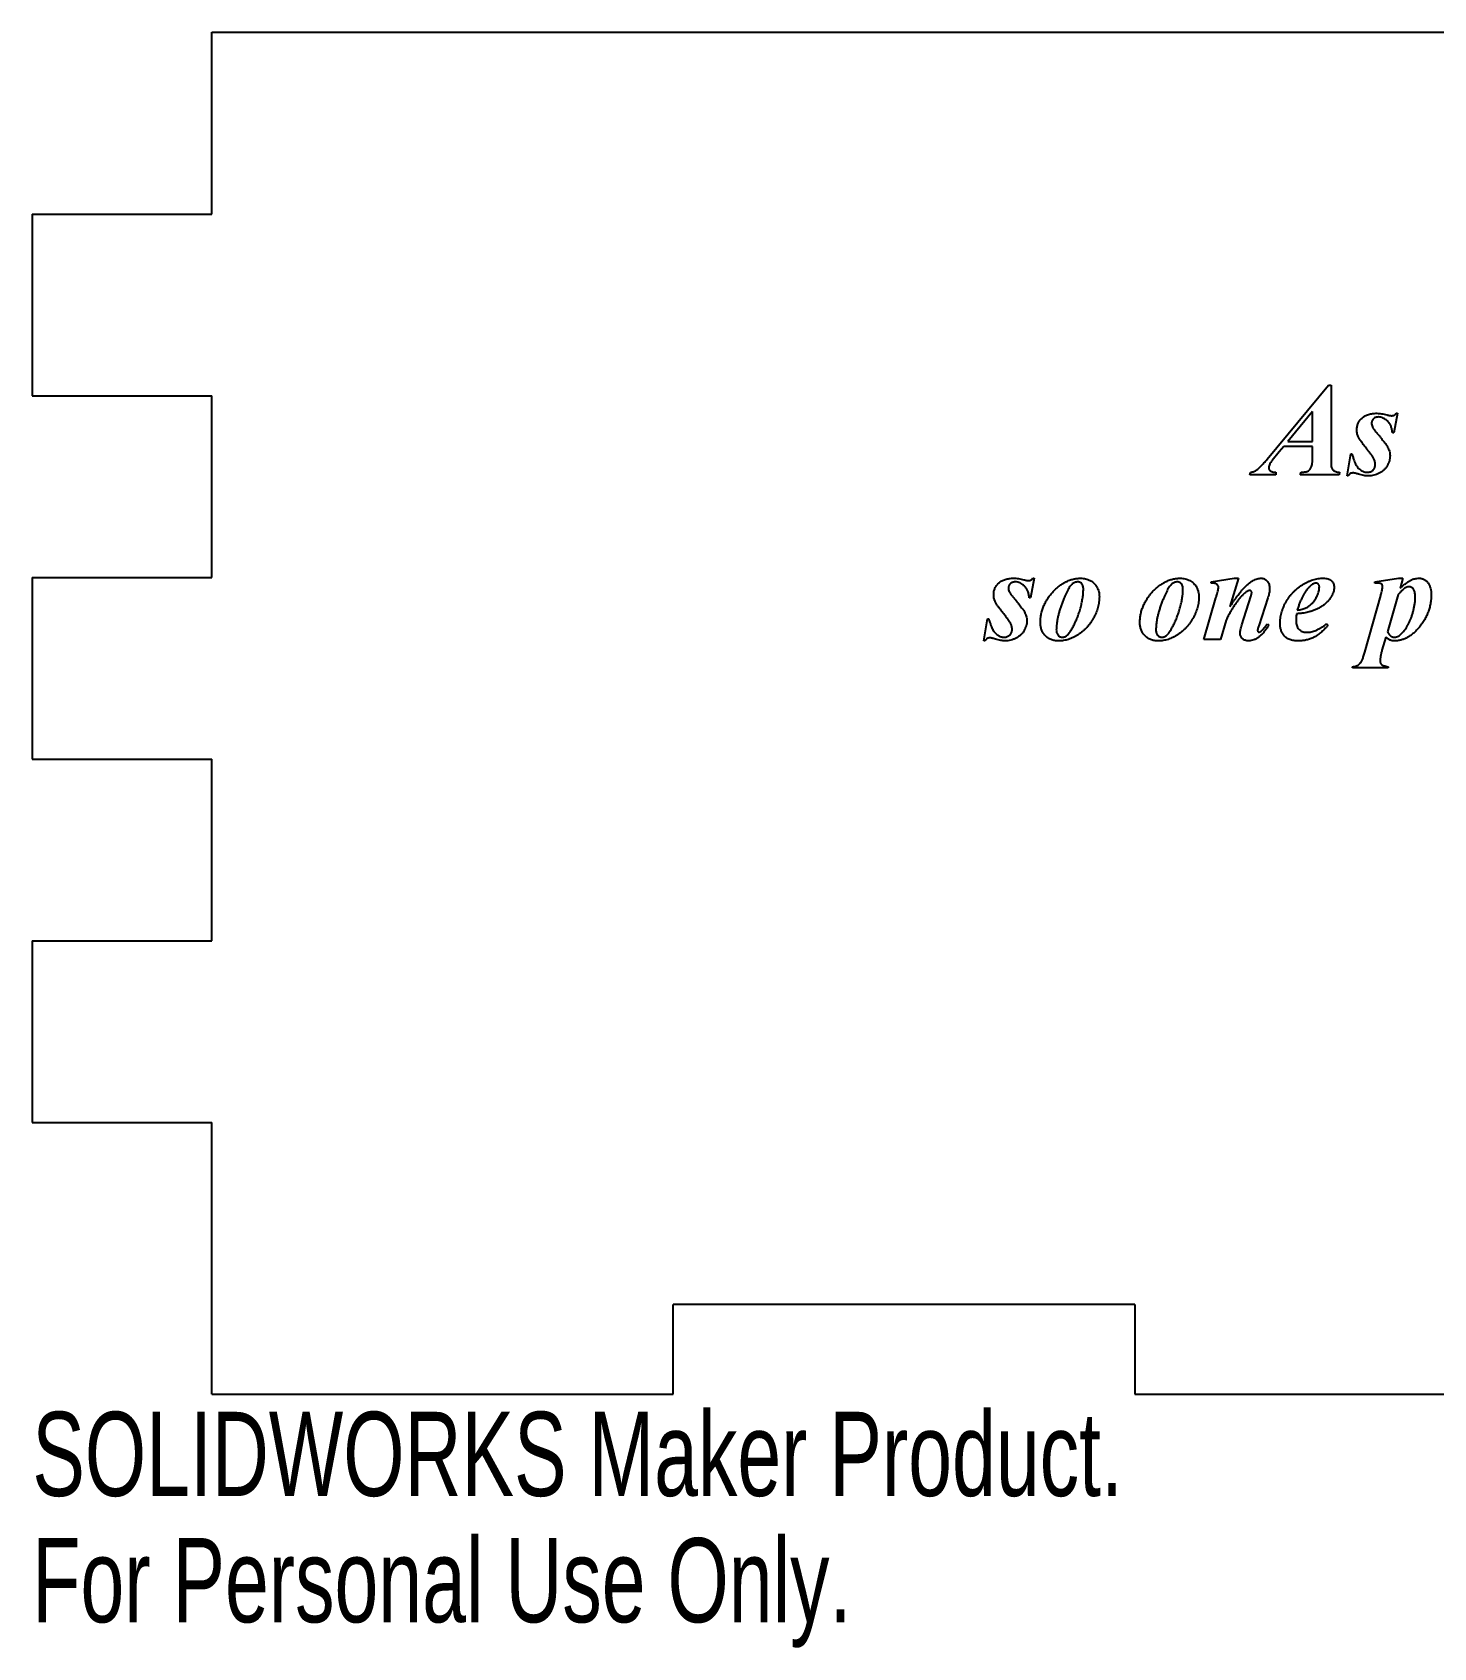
# Model space of a CAD drawing. Header units: inches. Extents: x -17.5 to -8.75, y -0.78 to 2.88.
# Drawn here: x -17.5 to -14.333, y -0.776 to 2.875 of the extents above; entities that cross this region are included whole.
import ezdxf

# ---------------------------------------------------------------- set-up
doc = ezdxf.new("R2010")
doc.units = ezdxf.units.IN
doc.header["$MEASUREMENT"] = 0
doc.styles.add('SLDTEXTSTYLE0', font='TXT', dxfattribs={"width": 0.7})

msp = doc.modelspace()

# ---------------------------------------------------------------- linework, layer by layer
at = {"color": 7, "linetype": 'Continuous', "lineweight": 25}
for p, q in [((-17.0945, 2.875), (-8.75, 2.875)), ((-17.0945, 2.4643), (-17.0945, 2.875)), ((-17.5, 2.4643), (-17.5, 2.0536)), ((-17.5, 2.4643), (-17.0945, 2.4643)), ((-17.5, 2.0536), (-17.0945, 2.0536)), ((-17.0945, 1.6429), (-17.0945, 2.0536)), ((-14.7091, 1.9101), (-14.5703, 2.0778)), ((-14.5703, 2.0778), (-14.5647, 2.0778)), ((-14.5647, 2.0778), (-14.5647, 1.9002)), ((-14.6064, 2.0177), (-14.6624, 1.95)), ((-14.6064, 1.95), (-14.6064, 2.0177)), ((-14.4147, 2.0139), (-14.4231, 1.9694)), ((-14.4175, 2.0139), (-14.4147, 2.0139)), ((-14.6716, 1.9389), (-14.6817, 1.9267)), ((-14.6064, 1.9389), (-14.6716, 1.9389)), ((-14.6624, 1.95), (-14.6064, 1.95)), ((-14.6064, 1.9111), (-14.6064, 1.9389)), ((-14.4231, 1.9694), (-14.4259, 1.9694)), ((-14.6817, 1.9267), (-14.6981, 1.9069)), ((-14.5286, 1.8722), (-14.5203, 1.9222)), ((-14.5203, 1.9222), (-14.5175, 1.9222)), ((-14.7482, 1.875), (-14.7467, 1.8806)), ((-14.6894, 1.875), (-14.7482, 1.875)), ((-14.6894, 1.8806), (-14.6894, 1.875)), ((-14.6342, 1.875), (-14.6326, 1.8806)), ((-14.5467, 1.875), (-14.6342, 1.875)), ((-14.5453, 1.8806), (-14.5467, 1.875)), ((-14.5259, 1.8722), (-14.5286, 1.8722)), ((-17.5, 1.6429), (-17.5, 1.2321)), ((-17.5, 1.6429), (-17.0945, 1.6429)), ((-15.2356, 1.6412), (-15.2439, 1.5967)), ((-15.2384, 1.6412), (-15.2356, 1.6412)), ((-14.8356, 1.6329), (-14.7837, 1.6412)), ((-14.8356, 1.6301), (-14.8356, 1.6329)), ((-14.7742, 1.6412), (-14.7931, 1.5769)), ((-14.7837, 1.6412), (-14.7742, 1.6412)), ((-14.4661, 1.6329), (-14.4119, 1.6412)), ((-14.4661, 1.6301), (-14.4661, 1.6329)), ((-14.4119, 1.6412), (-14.4021, 1.6412)), ((-14.4021, 1.6412), (-14.4085, 1.619)), ((-15.2439, 1.5967), (-15.2467, 1.5967)), ((-14.8522, 1.5023), (-14.8248, 1.5966)), ((-14.7663, 1.5358), (-14.746, 1.5999)), ((-14.7074, 1.5969), (-14.7282, 1.5339)), ((-14.4882, 1.4742), (-14.4523, 1.6022)), ((-14.4128, 1.6043), (-14.4374, 1.5201)), ((-15.3495, 1.4995), (-15.3411, 1.5495)), ((-15.3411, 1.5495), (-15.3384, 1.5495)), ((-14.8018, 1.5467), (-14.8147, 1.5023)), ((-14.7082, 1.5384), (-14.7055, 1.5351)), ((-14.5745, 1.5384), (-14.5717, 1.5347)), ((-15.3467, 1.4995), (-15.3495, 1.4995)), ((-14.8147, 1.5023), (-14.8522, 1.5023)), ((-14.441, 1.5076), (-14.4498, 1.4785)), ((-14.5161, 1.4384), (-14.5161, 1.4412)), ((-14.4356, 1.4384), (-14.5161, 1.4384)), ((-14.4356, 1.4412), (-14.4356, 1.4384)), ((-17.5, 1.2321), (-17.0945, 1.2321)), ((-17.0945, 0.8214), (-17.0945, 1.2321)), ((-17.5, 0.8214), (-17.5, 0.4107)), ((-17.5, 0.8214), (-17.0945, 0.8214)), ((-17.5, 0.4107), (-17.0945, 0.4107)), ((-17.0945, -0.2028), (-17.0945, 0.4107)), ((-15.0084, 0), (-16.0514, 0)), ((-16.0514, -0.2028), (-16.0514, 0)), ((-15.0084, 0), (-15.0084, -0.2028)), ((-17.0945, -0.2028), (-16.0514, -0.2028)), ((-15.0084, -0.2028), (-13.9653, -0.2028))]:
    msp.add_line(p, q, dxfattribs=at)
for points, knots in [([(-14.5064, 1.9766), (-14.5064, 1.9779), (-14.5063, 1.9804), (-14.5058, 1.9842), (-14.5048, 1.9878), (-14.5035, 1.9913), (-14.5018, 1.9945), (-14.4998, 1.9976), (-14.4973, 2.0005), (-14.4945, 2.0033), (-14.4914, 2.0058), (-14.488, 2.008), (-14.4842, 2.0098), (-14.4802, 2.0113), (-14.4758, 2.0124), (-14.4712, 2.0133), (-14.4662, 2.0138), (-14.4628, 2.0139), (-14.4611, 2.0139)], [0, 0, 0, 0, 0.059206, 0.117017, 0.172813, 0.228349, 0.283605, 0.339563, 0.39695, 0.45597, 0.516732, 0.578175, 0.641074, 0.706379, 0.774283, 0.845821, 0.920436, 1, 1, 1, 1]), ([(-14.4611, 2.0139), (-14.4594, 2.0138), (-14.4559, 2.0138), (-14.4504, 2.013), (-14.4444, 2.0119), (-14.4402, 2.0108), (-14.438, 2.0103)], [0, 0, 0, 0, 0.213653, 0.4494, 0.711873, 1, 1, 1, 1]), ([(-14.438, 2.0103), (-14.4369, 2.01), (-14.4349, 2.0095), (-14.432, 2.0089), (-14.4294, 2.0086), (-14.4278, 2.0085), (-14.4271, 2.0085)], [0, 0, 0, 0, 0.301428, 0.568151, 0.800344, 1, 1, 1, 1]), ([(-14.4271, 2.0085), (-14.4261, 2.0086), (-14.4243, 2.0087), (-14.4216, 2.0098), (-14.4193, 2.0115), (-14.4181, 2.0131), (-14.4175, 2.0139)], [0, 0, 0, 0, 0.248846, 0.485926, 0.732908, 1, 1, 1, 1]), ([(-14.5025, 1.9597), (-14.5031, 1.9609), (-14.5043, 1.9635), (-14.5055, 1.9676), (-14.5063, 1.972), (-14.5064, 1.975), (-14.5064, 1.9766)], [0, 0, 0, 0, 0.238905, 0.484724, 0.736486, 1, 1, 1, 1]), ([(-14.4575, 2.0056), (-14.4585, 2.0055), (-14.4606, 2.0054), (-14.4636, 2.0046), (-14.4664, 2.0035), (-14.4687, 2.0017), (-14.4706, 1.9997), (-14.472, 1.9973), (-14.473, 1.9948), (-14.473, 1.993), (-14.4731, 1.9921)], [0, 0, 0, 0, 0.142331, 0.273091, 0.401783, 0.528907, 0.653372, 0.767895, 0.882167, 1, 1, 1, 1]), ([(-14.4731, 1.9921), (-14.473, 1.9906), (-14.4728, 1.9876), (-14.4717, 1.9839), (-14.4702, 1.9809), (-14.4684, 1.9783), (-14.4662, 1.9754), (-14.4645, 1.9734), (-14.4636, 1.9723)], [0, 0, 0, 0, 0.201119, 0.398406, 0.508601, 0.646353, 0.809974, 1, 1, 1, 1]), ([(-14.4636, 1.9723), (-14.4619, 1.9703), (-14.4587, 1.9665), (-14.4541, 1.961), (-14.45, 1.956), (-14.4465, 1.9514), (-14.4434, 1.9474), (-14.4408, 1.9438), (-14.4386, 1.9408), (-14.4365, 1.9373), (-14.4344, 1.9332), (-14.4327, 1.9281), (-14.4316, 1.9229), (-14.4315, 1.9194), (-14.4314, 1.9176)], [0, 0, 0, 0, 0.120187, 0.230514, 0.329957, 0.419154, 0.497491, 0.565519, 0.623828, 0.671023, 0.754262, 0.836198, 0.917475, 1, 1, 1, 1]), ([(-14.4259, 1.9694), (-14.426, 1.9708), (-14.4262, 1.9735), (-14.4269, 1.9773), (-14.4279, 1.981), (-14.4291, 1.9844), (-14.4306, 1.9877), (-14.4323, 1.9906), (-14.4344, 1.9934), (-14.4374, 1.9967), (-14.4413, 2.0002), (-14.4465, 2.0032), (-14.4519, 2.0052), (-14.4556, 2.0054), (-14.4575, 2.0056)], [0, 0, 0, 0, 0.077861, 0.152341, 0.223862, 0.292897, 0.359225, 0.425334, 0.489584, 0.554298, 0.677497, 0.790085, 0.895581, 1, 1, 1, 1]), ([(-14.4818, 1.9309), (-14.483, 1.9324), (-14.4854, 1.9353), (-14.4887, 1.9396), (-14.4917, 1.9436), (-14.4945, 1.9473), (-14.4969, 1.9508), (-14.4991, 1.9539), (-14.5009, 1.9569), (-14.502, 1.9588), (-14.5025, 1.9597)], [0, 0, 0, 0, 0.163661, 0.315484, 0.456034, 0.586544, 0.706092, 0.815425, 0.912231, 1, 1, 1, 1]), ([(-14.7327, 1.8861), (-14.7319, 1.8866), (-14.7304, 1.8878), (-14.728, 1.8898), (-14.7254, 1.8923), (-14.7226, 1.8951), (-14.7195, 1.8983), (-14.7162, 1.9018), (-14.7127, 1.9058), (-14.7103, 1.9086), (-14.7091, 1.9101)], [0, 0, 0, 0, 0.080868, 0.174027, 0.279711, 0.397173, 0.529228, 0.672323, 0.830163, 1, 1, 1, 1]), ([(-14.6981, 1.9069), (-14.6993, 1.9052), (-14.7016, 1.9021), (-14.7033, 1.8987), (-14.7041, 1.8971)], [0, 0, 0, 0, 0.543214, 1, 1, 1, 1]), ([(-14.618, 1.8824), (-14.6173, 1.8828), (-14.6158, 1.8836), (-14.6139, 1.8854), (-14.6122, 1.8877), (-14.6103, 1.8905), (-14.6088, 1.8941), (-14.6076, 1.8988), (-14.6068, 1.9046), (-14.6065, 1.9088), (-14.6064, 1.9111)], [0, 0, 0, 0, 0.0722744, 0.1520814, 0.2399045, 0.3400598, 0.4597177, 0.608158, 0.7873373, 1, 1, 1, 1]), ([(-14.5647, 1.9002), (-14.5647, 1.8986), (-14.5646, 1.8958), (-14.5638, 1.8917), (-14.5623, 1.8884), (-14.5603, 1.8856), (-14.5575, 1.8836), (-14.5541, 1.8821), (-14.5499, 1.881), (-14.5469, 1.8807), (-14.5453, 1.8806)], [0, 0, 0, 0, 0.1458886, 0.2735553, 0.3860834, 0.4890821, 0.5940039, 0.7114123, 0.8449916, 1, 1, 1, 1]), ([(-14.5175, 1.9222), (-14.5167, 1.9195), (-14.5153, 1.9144), (-14.5129, 1.9074), (-14.5107, 1.9017), (-14.5084, 1.8971), (-14.506, 1.8934), (-14.5032, 1.8902), (-14.5002, 1.8873), (-14.4968, 1.8849), (-14.4932, 1.883), (-14.4897, 1.8817), (-14.4862, 1.8807), (-14.4839, 1.8806), (-14.4828, 1.8806)], [0, 0, 0, 0, 0.14611, 0.271517, 0.375986, 0.460515, 0.53329, 0.604763, 0.675568, 0.747344, 0.817325, 0.88161, 0.942014, 1, 1, 1, 1]), ([(-14.4647, 1.8977), (-14.4648, 1.8988), (-14.4648, 1.9011), (-14.4654, 1.9044), (-14.4664, 1.9077), (-14.4675, 1.9105), (-14.4687, 1.9128), (-14.4698, 1.9147), (-14.4712, 1.9169), (-14.4729, 1.9192), (-14.4747, 1.9218), (-14.4768, 1.9247), (-14.4793, 1.9277), (-14.4809, 1.9298), (-14.4818, 1.9309)], [0, 0, 0, 0, 0.0887119, 0.1785294, 0.2673067, 0.3594848, 0.4102811, 0.4683313, 0.5357585, 0.61169, 0.6955346, 0.7889017, 0.890017, 1, 1, 1, 1]), ([(-14.4314, 1.9176), (-14.4315, 1.9156), (-14.4316, 1.9118), (-14.4328, 1.9061), (-14.4348, 1.9006), (-14.4374, 1.8952), (-14.4408, 1.8902), (-14.445, 1.8857), (-14.45, 1.8818), (-14.4556, 1.8784), (-14.4616, 1.8757), (-14.4679, 1.8737), (-14.4743, 1.8724), (-14.4786, 1.8723), (-14.4808, 1.8722)], [0, 0, 0, 0, 0.07822, 0.155435, 0.233166, 0.31313, 0.394389, 0.475572, 0.560528, 0.649127, 0.738541, 0.826585, 0.913061, 1, 1, 1, 1]), ([(-14.7467, 1.8806), (-14.7454, 1.8808), (-14.7429, 1.8813), (-14.7393, 1.8825), (-14.7358, 1.8841), (-14.7337, 1.8854), (-14.7327, 1.8861)], [0, 0, 0, 0, 0.259532, 0.50934, 0.756924, 1, 1, 1, 1]), ([(-14.7041, 1.8971), (-14.7045, 1.896), (-14.7053, 1.8939), (-14.7055, 1.8916), (-14.7055, 1.8905)], [0, 0, 0, 0, 0.51083, 1, 1, 1, 1]), ([(-14.7055, 1.8905), (-14.7055, 1.8899), (-14.7054, 1.8887), (-14.7046, 1.887), (-14.7035, 1.8853), (-14.7018, 1.8838), (-14.6996, 1.8825), (-14.6967, 1.8815), (-14.6933, 1.8808), (-14.6908, 1.8807), (-14.6894, 1.8806)], [0, 0, 0, 0, 0.084301, 0.171358, 0.265927, 0.373966, 0.495905, 0.638125, 0.806687, 1, 1, 1, 1]), ([(-14.6326, 1.8806), (-14.6307, 1.8807), (-14.6273, 1.881), (-14.623, 1.8815), (-14.62, 1.8819), (-14.6185, 1.8823), (-14.618, 1.8824)], [0, 0, 0, 0, 0.386808, 0.682625, 0.885173, 1, 1, 1, 1]), ([(-14.5152, 1.879), (-14.5164, 1.879), (-14.5184, 1.8789), (-14.5208, 1.878), (-14.5223, 1.8768), (-14.5235, 1.8756), (-14.5247, 1.8741), (-14.5254, 1.8729), (-14.5259, 1.8722)], [0, 0, 0, 0, 0.2535842, 0.4586334, 0.5603107, 0.6816842, 0.8293628, 1, 1, 1, 1]), ([(-14.5025, 1.8762), (-14.5038, 1.8766), (-14.5062, 1.8774), (-14.5097, 1.8783), (-14.5126, 1.8789), (-14.5144, 1.879), (-14.5152, 1.879)], [0, 0, 0, 0, 0.318585, 0.588557, 0.817312, 1, 1, 1, 1]), ([(-14.4808, 1.8722), (-14.4823, 1.8723), (-14.4856, 1.8724), (-14.4908, 1.8732), (-14.4965, 1.8745), (-14.5004, 1.8756), (-14.5025, 1.8762)], [0, 0, 0, 0, 0.210118, 0.445804, 0.708866, 1, 1, 1, 1]), ([(-14.4828, 1.8806), (-14.4815, 1.8806), (-14.4791, 1.8807), (-14.4756, 1.8817), (-14.4725, 1.8833), (-14.4698, 1.8855), (-14.4675, 1.8881), (-14.4659, 1.8911), (-14.4649, 1.8943), (-14.4648, 1.8965), (-14.4647, 1.8977)], [0, 0, 0, 0, 0.135347, 0.262472, 0.387342, 0.513271, 0.639004, 0.759062, 0.877157, 1, 1, 1, 1]), ([(-15.3272, 1.6039), (-15.3272, 1.6052), (-15.3272, 1.6077), (-15.3266, 1.6115), (-15.3256, 1.6151), (-15.3243, 1.6185), (-15.3227, 1.6218), (-15.3206, 1.6249), (-15.3181, 1.6278), (-15.3154, 1.6306), (-15.3123, 1.6331), (-15.3088, 1.6353), (-15.305, 1.6371), (-15.301, 1.6386), (-15.2966, 1.6397), (-15.292, 1.6406), (-15.287, 1.6411), (-15.2836, 1.6411), (-15.2819, 1.6412)], [0, 0, 0, 0, 0.059206, 0.117017, 0.172813, 0.228349, 0.283605, 0.339563, 0.39695, 0.45597, 0.516732, 0.578175, 0.641074, 0.706379, 0.774283, 0.845821, 0.920436, 1, 1, 1, 1]), ([(-15.2783, 1.6329), (-15.2794, 1.6328), (-15.2815, 1.6327), (-15.2845, 1.6319), (-15.2872, 1.6307), (-15.2895, 1.629), (-15.2915, 1.6269), (-15.2928, 1.6246), (-15.2938, 1.6221), (-15.2939, 1.6203), (-15.2939, 1.6194)], [0, 0, 0, 0, 0.142331, 0.273091, 0.401783, 0.528907, 0.653372, 0.767895, 0.882167, 1, 1, 1, 1]), ([(-15.2939, 1.6194), (-15.2938, 1.6179), (-15.2937, 1.6149), (-15.2925, 1.6112), (-15.291, 1.6082), (-15.2893, 1.6056), (-15.287, 1.6027), (-15.2853, 1.6007), (-15.2844, 1.5996)], [0, 0, 0, 0, 0.201119, 0.398406, 0.508601, 0.646353, 0.809974, 1, 1, 1, 1]), ([(-15.2819, 1.6412), (-15.2802, 1.6411), (-15.2767, 1.6411), (-15.2712, 1.6403), (-15.2652, 1.6392), (-15.261, 1.6381), (-15.2588, 1.6376)], [0, 0, 0, 0, 0.213653, 0.4494, 0.711873, 1, 1, 1, 1]), ([(-15.2467, 1.5967), (-15.2468, 1.5981), (-15.2471, 1.6008), (-15.2478, 1.6046), (-15.2487, 1.6083), (-15.2499, 1.6117), (-15.2514, 1.615), (-15.2532, 1.6179), (-15.2552, 1.6207), (-15.2582, 1.6239), (-15.2622, 1.6275), (-15.2674, 1.6305), (-15.2727, 1.6325), (-15.2764, 1.6327), (-15.2783, 1.6329)], [0, 0, 0, 0, 0.077861, 0.152341, 0.223862, 0.292897, 0.359225, 0.425334, 0.489584, 0.554298, 0.677497, 0.790085, 0.895581, 1, 1, 1, 1]), ([(-15.2588, 1.6376), (-15.2578, 1.6373), (-15.2557, 1.6368), (-15.2528, 1.6362), (-15.2502, 1.6359), (-15.2486, 1.6358), (-15.2479, 1.6358)], [0, 0, 0, 0, 0.301428, 0.568151, 0.800344, 1, 1, 1, 1]), ([(-15.2479, 1.6358), (-15.247, 1.6359), (-15.2451, 1.636), (-15.2425, 1.6371), (-15.2402, 1.6388), (-15.239, 1.6404), (-15.2384, 1.6412)], [0, 0, 0, 0, 0.248846, 0.485926, 0.732908, 1, 1, 1, 1]), ([(-15.2217, 1.5409), (-15.2216, 1.5443), (-15.2214, 1.551), (-15.2198, 1.5609), (-15.2173, 1.5705), (-15.2137, 1.5796), (-15.2094, 1.5883), (-15.2045, 1.5965), (-15.1991, 1.604), (-15.1931, 1.611), (-15.1866, 1.6175), (-15.1796, 1.6233), (-15.1722, 1.6284), (-15.1643, 1.6329), (-15.1561, 1.6366), (-15.1478, 1.6393), (-15.1392, 1.6409), (-15.1335, 1.6411), (-15.1306, 1.6412)], [0, 0, 0, 0, 0.068373, 0.135108, 0.201218, 0.267276, 0.332787, 0.396645, 0.459164, 0.521042, 0.582325, 0.643264, 0.703651, 0.764819, 0.825173, 0.88396, 0.941824, 1, 1, 1, 1]), ([(-15.1495, 1.6283), (-15.1504, 1.6274), (-15.1523, 1.6255), (-15.155, 1.6219), (-15.1578, 1.6177), (-15.1606, 1.6126), (-15.1635, 1.6068), (-15.1665, 1.6002), (-15.1696, 1.5929), (-15.1727, 1.5849), (-15.1757, 1.5766), (-15.1783, 1.5684), (-15.1806, 1.5604), (-15.1824, 1.5527), (-15.1838, 1.5451), (-15.1848, 1.5377), (-15.1854, 1.5305), (-15.1855, 1.5258), (-15.1856, 1.5235)], [0, 0, 0, 0, 0.033249, 0.072559, 0.117666, 0.169098, 0.227007, 0.290985, 0.362132, 0.439493, 0.518973, 0.59539, 0.668972, 0.739827, 0.808386, 0.874496, 0.93831, 1, 1, 1, 1]), ([(-15.1617, 1.5114), (-15.1611, 1.5119), (-15.1599, 1.5129), (-15.1582, 1.5149), (-15.1564, 1.5173), (-15.1544, 1.5201), (-15.1524, 1.5233), (-15.1503, 1.5268), (-15.1481, 1.5308), (-15.145, 1.5368), (-15.1413, 1.5447), (-15.1372, 1.5547), (-15.1336, 1.5651), (-15.1304, 1.5759), (-15.1278, 1.5866), (-15.1259, 1.5971), (-15.1247, 1.6071), (-15.1245, 1.6136), (-15.1245, 1.6168)], [0, 0, 0, 0, 0.019705, 0.042924, 0.069319, 0.09916, 0.132071, 0.168505, 0.208627, 0.25247, 0.344777, 0.439194, 0.536414, 0.636224, 0.735117, 0.828115, 0.916399, 1, 1, 1, 1]), ([(-15.1366, 1.6329), (-15.1379, 1.6328), (-15.1403, 1.6327), (-15.1437, 1.6318), (-15.1469, 1.6304), (-15.1486, 1.629), (-15.1495, 1.6283)], [0, 0, 0, 0, 0.267997, 0.517347, 0.757714, 1, 1, 1, 1]), ([(-15.1245, 1.6168), (-15.1245, 1.618), (-15.1246, 1.6203), (-15.1252, 1.6235), (-15.1264, 1.6263), (-15.128, 1.6287), (-15.13, 1.6305), (-15.132, 1.6319), (-15.1343, 1.6327), (-15.1358, 1.6328), (-15.1366, 1.6329)], [0, 0, 0, 0, 0.160943, 0.307485, 0.440153, 0.565263, 0.682999, 0.791977, 0.894836, 1, 1, 1, 1]), ([(-15.1306, 1.6412), (-15.1287, 1.6411), (-15.1249, 1.641), (-15.1194, 1.64), (-15.114, 1.6383), (-15.1089, 1.6359), (-15.1041, 1.633), (-15.0999, 1.6294), (-15.0963, 1.6253), (-15.0935, 1.6207), (-15.0911, 1.6158), (-15.0896, 1.6105), (-15.0885, 1.605), (-15.0884, 1.6013), (-15.0884, 1.5993)], [0, 0, 0, 0, 0.085554, 0.169688, 0.253802, 0.339259, 0.42356, 0.504942, 0.585336, 0.66653, 0.748481, 0.83034, 0.913832, 1, 1, 1, 1]), ([(-14.9967, 1.5409), (-14.9966, 1.5443), (-14.9964, 1.551), (-14.9948, 1.5609), (-14.9923, 1.5705), (-14.9887, 1.5796), (-14.9844, 1.5883), (-14.9795, 1.5965), (-14.9741, 1.604), (-14.9681, 1.611), (-14.9616, 1.6175), (-14.9546, 1.6233), (-14.9472, 1.6284), (-14.9393, 1.6329), (-14.9311, 1.6366), (-14.9228, 1.6393), (-14.9142, 1.6409), (-14.9085, 1.6411), (-14.9056, 1.6412)], [0, 0, 0, 0, 0.068373, 0.135108, 0.201218, 0.267276, 0.332787, 0.396645, 0.459164, 0.521042, 0.582325, 0.643264, 0.703651, 0.764819, 0.825173, 0.88396, 0.941824, 1, 1, 1, 1]), ([(-14.9245, 1.6283), (-14.9254, 1.6274), (-14.9273, 1.6255), (-14.93, 1.6219), (-14.9328, 1.6177), (-14.9356, 1.6126), (-14.9385, 1.6068), (-14.9415, 1.6002), (-14.9446, 1.5929), (-14.9477, 1.5849), (-14.9507, 1.5766), (-14.9533, 1.5684), (-14.9556, 1.5604), (-14.9574, 1.5527), (-14.9588, 1.5451), (-14.9598, 1.5377), (-14.9604, 1.5305), (-14.9605, 1.5258), (-14.9606, 1.5235)], [0, 0, 0, 0, 0.033249, 0.072559, 0.117666, 0.169098, 0.227007, 0.290985, 0.362132, 0.439493, 0.518973, 0.59539, 0.668972, 0.739827, 0.808386, 0.874496, 0.93831, 1, 1, 1, 1]), ([(-14.9367, 1.5114), (-14.9361, 1.5119), (-14.9349, 1.5129), (-14.9332, 1.5149), (-14.9314, 1.5173), (-14.9294, 1.5201), (-14.9274, 1.5233), (-14.9253, 1.5268), (-14.9231, 1.5308), (-14.92, 1.5368), (-14.9163, 1.5447), (-14.9122, 1.5547), (-14.9086, 1.5651), (-14.9054, 1.5759), (-14.9028, 1.5866), (-14.9009, 1.5971), (-14.8997, 1.6071), (-14.8995, 1.6136), (-14.8995, 1.6168)], [0, 0, 0, 0, 0.019705, 0.042924, 0.069319, 0.09916, 0.132071, 0.168505, 0.208627, 0.25247, 0.344777, 0.439194, 0.536414, 0.636224, 0.735117, 0.828115, 0.916399, 1, 1, 1, 1]), ([(-14.9116, 1.6329), (-14.9129, 1.6328), (-14.9153, 1.6327), (-14.9187, 1.6318), (-14.9219, 1.6304), (-14.9236, 1.629), (-14.9245, 1.6283)], [0, 0, 0, 0, 0.267997, 0.517347, 0.757714, 1, 1, 1, 1]), ([(-14.8995, 1.6168), (-14.8995, 1.618), (-14.8996, 1.6203), (-14.9002, 1.6235), (-14.9014, 1.6263), (-14.903, 1.6287), (-14.905, 1.6305), (-14.907, 1.6319), (-14.9093, 1.6327), (-14.9108, 1.6328), (-14.9116, 1.6329)], [0, 0, 0, 0, 0.160943, 0.307485, 0.440153, 0.565263, 0.682999, 0.791977, 0.894836, 1, 1, 1, 1]), ([(-14.9056, 1.6412), (-14.9037, 1.6411), (-14.8999, 1.641), (-14.8944, 1.64), (-14.889, 1.6383), (-14.8839, 1.6359), (-14.8791, 1.633), (-14.8749, 1.6294), (-14.8713, 1.6253), (-14.8685, 1.6207), (-14.8661, 1.6158), (-14.8646, 1.6105), (-14.8635, 1.605), (-14.8634, 1.6013), (-14.8634, 1.5993)], [0, 0, 0, 0, 0.085554, 0.169688, 0.253802, 0.339259, 0.42356, 0.504942, 0.585336, 0.66653, 0.748481, 0.83034, 0.913832, 1, 1, 1, 1]), ([(-14.8191, 1.6189), (-14.8191, 1.62), (-14.8192, 1.6221), (-14.8202, 1.6249), (-14.822, 1.6273), (-14.8242, 1.6286), (-14.8265, 1.6294), (-14.829, 1.6298), (-14.8321, 1.63), (-14.8343, 1.6301), (-14.8356, 1.6301)], [0, 0, 0, 0, 0.143692, 0.268193, 0.387578, 0.517103, 0.59867, 0.70577, 0.838043, 1, 1, 1, 1]), ([(-14.8248, 1.5966), (-14.8241, 1.5988), (-14.823, 1.603), (-14.8213, 1.6089), (-14.8201, 1.6141), (-14.8194, 1.6174), (-14.8191, 1.6189)], [0, 0, 0, 0, 0.297706, 0.565151, 0.797817, 1, 1, 1, 1]), ([(-14.7931, 1.5769), (-14.7916, 1.5792), (-14.7887, 1.5835), (-14.7844, 1.5897), (-14.7804, 1.5954), (-14.7767, 1.6004), (-14.7734, 1.605), (-14.7703, 1.609), (-14.7675, 1.6124), (-14.7657, 1.6145), (-14.7649, 1.6154)], [0, 0, 0, 0, 0.170885, 0.328423, 0.473151, 0.60457, 0.722896, 0.827784, 0.920751, 1, 1, 1, 1]), ([(-14.7649, 1.6154), (-14.7637, 1.6166), (-14.7616, 1.6189), (-14.7583, 1.6222), (-14.7552, 1.6252), (-14.7522, 1.628), (-14.7493, 1.6303), (-14.7465, 1.6324), (-14.7439, 1.6343), (-14.7405, 1.6362), (-14.7365, 1.6382), (-14.7317, 1.6399), (-14.727, 1.641), (-14.724, 1.6411), (-14.7225, 1.6412)], [0, 0, 0, 0, 0.096922, 0.187782, 0.272642, 0.351578, 0.425341, 0.493416, 0.556438, 0.614383, 0.721325, 0.820638, 0.912937, 1, 1, 1, 1]), ([(-14.7484, 1.6134), (-14.7494, 1.6133), (-14.7516, 1.6131), (-14.7549, 1.6114), (-14.7585, 1.6089), (-14.7608, 1.6068), (-14.7621, 1.6056)], [0, 0, 0, 0, 0.18595, 0.410703, 0.678753, 1, 1, 1, 1]), ([(-14.744, 1.6092), (-14.744, 1.6097), (-14.7442, 1.6108), (-14.7453, 1.6122), (-14.7467, 1.6133), (-14.7478, 1.6134), (-14.7484, 1.6134)], [0, 0, 0, 0, 0.237424, 0.485936, 0.744903, 1, 1, 1, 1]), ([(-14.746, 1.5999), (-14.7457, 1.6009), (-14.7451, 1.6027), (-14.7445, 1.6052), (-14.7441, 1.6073), (-14.744, 1.6086), (-14.744, 1.6092)], [0, 0, 0, 0, 0.323477, 0.595772, 0.822213, 1, 1, 1, 1]), ([(-14.7225, 1.6412), (-14.7212, 1.6411), (-14.7187, 1.6409), (-14.7151, 1.6396), (-14.7118, 1.6375), (-14.709, 1.6345), (-14.7065, 1.6309), (-14.7047, 1.6267), (-14.7037, 1.622), (-14.7036, 1.6187), (-14.7035, 1.617)], [0, 0, 0, 0, 0.11115, 0.220348, 0.332299, 0.453462, 0.580543, 0.710706, 0.849887, 1, 1, 1, 1]), ([(-14.7035, 1.617), (-14.7036, 1.6156), (-14.7037, 1.6125), (-14.7044, 1.6077), (-14.7057, 1.6024), (-14.7068, 1.5988), (-14.7074, 1.5969)], [0, 0, 0, 0, 0.211602, 0.448481, 0.711298, 1, 1, 1, 1]), ([(-14.68, 1.5388), (-14.68, 1.5409), (-14.6799, 1.5449), (-14.6792, 1.551), (-14.6782, 1.5571), (-14.6766, 1.5632), (-14.6747, 1.5693), (-14.6724, 1.5754), (-14.6696, 1.5815), (-14.6664, 1.5875), (-14.6629, 1.5934), (-14.6591, 1.5991), (-14.6549, 1.6044), (-14.6503, 1.6094), (-14.6456, 1.6142), (-14.6404, 1.6186), (-14.635, 1.6227), (-14.6293, 1.6265), (-14.6235, 1.6299), (-14.6176, 1.6329), (-14.6117, 1.6355), (-14.6058, 1.6375), (-14.5999, 1.6392), (-14.5939, 1.6403), (-14.588, 1.6411), (-14.584, 1.6411), (-14.5821, 1.6412)], [0, 0, 0, 0, 0.039082, 0.078362, 0.117989, 0.158248, 0.199189, 0.24105, 0.28388, 0.328057, 0.3726, 0.416552, 0.459861, 0.503325, 0.546527, 0.59004, 0.633619, 0.677877, 0.721755, 0.764051, 0.805409, 0.845552, 0.884872, 0.923553, 0.962033, 1, 1, 1, 1]), ([(-14.6413, 1.569), (-14.6393, 1.5693), (-14.6355, 1.5699), (-14.6302, 1.571), (-14.6255, 1.5723), (-14.6215, 1.5739), (-14.6179, 1.5757), (-14.6145, 1.5781), (-14.611, 1.5808), (-14.6076, 1.5841), (-14.6044, 1.5878), (-14.6013, 1.592), (-14.5985, 1.5966), (-14.596, 1.6017), (-14.5939, 1.6068), (-14.5923, 1.6119), (-14.5913, 1.6168), (-14.5912, 1.62), (-14.5911, 1.6216)], [0, 0, 0, 0, 0.076865, 0.145034, 0.205136, 0.257311, 0.307089, 0.35899, 0.414116, 0.473151, 0.535406, 0.600225, 0.668527, 0.740015, 0.811443, 0.877706, 0.940411, 1, 1, 1, 1]), ([(-14.6148, 1.6207), (-14.6161, 1.6192), (-14.6188, 1.6161), (-14.6225, 1.6109), (-14.6261, 1.6053), (-14.6295, 1.599), (-14.6327, 1.5923), (-14.6358, 1.585), (-14.6387, 1.5772), (-14.6404, 1.5718), (-14.6413, 1.569)], [0, 0, 0, 0, 0.102496, 0.210714, 0.32463, 0.445355, 0.572975, 0.707181, 0.84953, 1, 1, 1, 1]), ([(-14.5991, 1.6301), (-14.6003, 1.6299), (-14.6029, 1.6296), (-14.6068, 1.6277), (-14.6109, 1.6247), (-14.6134, 1.6221), (-14.6148, 1.6207)], [0, 0, 0, 0, 0.195013, 0.416861, 0.68378, 1, 1, 1, 1]), ([(-14.5911, 1.6216), (-14.5911, 1.6222), (-14.5912, 1.6234), (-14.5916, 1.6251), (-14.5923, 1.6266), (-14.5934, 1.6278), (-14.5946, 1.6289), (-14.596, 1.6296), (-14.5975, 1.63), (-14.5986, 1.6301), (-14.5991, 1.6301)], [0, 0, 0, 0, 0.142801, 0.272978, 0.397465, 0.51751, 0.637554, 0.753126, 0.873718, 1, 1, 1, 1]), ([(-14.5821, 1.6412), (-14.5802, 1.6411), (-14.5766, 1.641), (-14.5717, 1.6399), (-14.5674, 1.6381), (-14.5639, 1.6355), (-14.5612, 1.6323), (-14.5592, 1.6288), (-14.558, 1.6248), (-14.5579, 1.622), (-14.5578, 1.6206)], [0, 0, 0, 0, 0.157556, 0.296643, 0.423401, 0.542675, 0.6567, 0.76879, 0.880952, 1, 1, 1, 1]), ([(-14.5578, 1.6206), (-14.5579, 1.6188), (-14.558, 1.6153), (-14.5592, 1.61), (-14.5611, 1.6048), (-14.563, 1.6015), (-14.5639, 1.5999)], [0, 0, 0, 0, 0.242528, 0.485953, 0.737487, 1, 1, 1, 1]), ([(-14.4484, 1.6225), (-14.4484, 1.6233), (-14.4485, 1.6248), (-14.4494, 1.6269), (-14.4511, 1.6285), (-14.4532, 1.6293), (-14.4555, 1.6297), (-14.4582, 1.63), (-14.4619, 1.6301), (-14.4646, 1.6301), (-14.4661, 1.6301)], [0, 0, 0, 0, 0.107658, 0.20502, 0.304291, 0.418521, 0.503053, 0.626208, 0.792392, 1, 1, 1, 1]), ([(-14.4523, 1.6022), (-14.4517, 1.6044), (-14.4506, 1.6085), (-14.4494, 1.6141), (-14.4486, 1.6186), (-14.4484, 1.6213), (-14.4484, 1.6225)], [0, 0, 0, 0, 0.33171, 0.608594, 0.829634, 1, 1, 1, 1]), ([(-14.3976, 1.6191), (-14.3987, 1.6183), (-14.4012, 1.6166), (-14.4048, 1.6132), (-14.4088, 1.6092), (-14.4114, 1.606), (-14.4128, 1.6043)], [0, 0, 0, 0, 0.19451, 0.424011, 0.692071, 1, 1, 1, 1]), ([(-14.4085, 1.619), (-14.4073, 1.62), (-14.405, 1.622), (-14.4016, 1.6249), (-14.3983, 1.6275), (-14.3953, 1.6299), (-14.3923, 1.632), (-14.3896, 1.6338), (-14.387, 1.6354), (-14.3838, 1.637), (-14.3799, 1.6387), (-14.3752, 1.6401), (-14.3705, 1.641), (-14.3674, 1.6411), (-14.3658, 1.6412)], [0, 0, 0, 0, 0.096773, 0.188005, 0.272597, 0.351161, 0.424468, 0.49067, 0.552297, 0.607839, 0.711227, 0.809846, 0.90556, 1, 1, 1, 1]), ([(-14.388, 1.6217), (-14.3888, 1.6217), (-14.3905, 1.6216), (-14.393, 1.6211), (-14.3953, 1.6203), (-14.3968, 1.6195), (-14.3976, 1.6191)], [0, 0, 0, 0, 0.251306, 0.493757, 0.746731, 1, 1, 1, 1]), ([(-14.3745, 1.5997), (-14.3745, 1.6015), (-14.3746, 1.6049), (-14.3753, 1.6095), (-14.3765, 1.6134), (-14.3783, 1.6165), (-14.3804, 1.6188), (-14.3827, 1.6205), (-14.3853, 1.6215), (-14.3871, 1.6217), (-14.388, 1.6217)], [0, 0, 0, 0, 0.187129, 0.34895, 0.487183, 0.607402, 0.715185, 0.812266, 0.90577, 1, 1, 1, 1]), ([(-14.3658, 1.6412), (-14.3648, 1.6411), (-14.3627, 1.6411), (-14.3596, 1.6406), (-14.3568, 1.6397), (-14.3541, 1.6386), (-14.3517, 1.637), (-14.3494, 1.6352), (-14.3473, 1.633), (-14.3448, 1.6295), (-14.3422, 1.6248), (-14.3399, 1.6184), (-14.3386, 1.6115), (-14.3384, 1.6066), (-14.3384, 1.6041)], [0, 0, 0, 0, 0.06224, 0.120922, 0.178038, 0.234064, 0.289526, 0.345664, 0.404484, 0.465123, 0.590666, 0.719249, 0.855301, 1, 1, 1, 1]), ([(-15.3233, 1.587), (-15.3239, 1.5882), (-15.3252, 1.5908), (-15.3263, 1.5949), (-15.3271, 1.5993), (-15.3272, 1.6023), (-15.3272, 1.6039)], [0, 0, 0, 0, 0.238905, 0.484724, 0.736486, 1, 1, 1, 1]), ([(-15.3026, 1.5582), (-15.3039, 1.5597), (-15.3062, 1.5626), (-15.3095, 1.5669), (-15.3126, 1.5708), (-15.3153, 1.5746), (-15.3177, 1.5781), (-15.3199, 1.5812), (-15.3217, 1.5842), (-15.3228, 1.5861), (-15.3233, 1.587)], [0, 0, 0, 0, 0.163661, 0.315484, 0.456034, 0.586544, 0.706092, 0.815425, 0.912231, 1, 1, 1, 1]), ([(-15.2844, 1.5996), (-15.2827, 1.5976), (-15.2795, 1.5938), (-15.275, 1.5883), (-15.2708, 1.5833), (-15.2673, 1.5787), (-15.2642, 1.5747), (-15.2616, 1.5711), (-15.2595, 1.5681), (-15.2573, 1.5646), (-15.2552, 1.5605), (-15.2535, 1.5554), (-15.2524, 1.5502), (-15.2523, 1.5467), (-15.2522, 1.5449)], [0, 0, 0, 0, 0.120187, 0.230514, 0.329957, 0.419154, 0.497491, 0.565519, 0.623828, 0.671023, 0.754262, 0.836198, 0.917475, 1, 1, 1, 1]), ([(-15.0884, 1.5993), (-15.0884, 1.5973), (-15.0885, 1.5933), (-15.0891, 1.5873), (-15.0902, 1.5813), (-15.0916, 1.5753), (-15.0935, 1.5692), (-15.0958, 1.5632), (-15.0985, 1.5572), (-15.1015, 1.5512), (-15.1049, 1.5454), (-15.1087, 1.5399), (-15.1126, 1.5347), (-15.1168, 1.5297), (-15.1214, 1.5252), (-15.1262, 1.5209), (-15.1312, 1.5169), (-15.1364, 1.5133), (-15.1418, 1.5101), (-15.1472, 1.5072), (-15.1527, 1.5049), (-15.1581, 1.5029), (-15.1636, 1.5014), (-15.169, 1.5003), (-15.1745, 1.4996), (-15.1782, 1.4996), (-15.18, 1.4995)], [0, 0, 0, 0, 0.040288, 0.081046, 0.121912, 0.163592, 0.205763, 0.249164, 0.293302, 0.33884, 0.384474, 0.429222, 0.47316, 0.516609, 0.559725, 0.602707, 0.645492, 0.688706, 0.731235, 0.772081, 0.811808, 0.850842, 0.888714, 0.926191, 0.963211, 1, 1, 1, 1]), ([(-14.8634, 1.5993), (-14.8634, 1.5973), (-14.8635, 1.5933), (-14.8641, 1.5873), (-14.8652, 1.5813), (-14.8666, 1.5753), (-14.8685, 1.5692), (-14.8708, 1.5632), (-14.8735, 1.5572), (-14.8765, 1.5512), (-14.8799, 1.5454), (-14.8837, 1.5399), (-14.8876, 1.5347), (-14.8918, 1.5297), (-14.8964, 1.5252), (-14.9012, 1.5209), (-14.9062, 1.5169), (-14.9114, 1.5133), (-14.9168, 1.5101), (-14.9222, 1.5072), (-14.9277, 1.5049), (-14.9331, 1.5029), (-14.9386, 1.5014), (-14.944, 1.5003), (-14.9495, 1.4996), (-14.9532, 1.4996), (-14.955, 1.4995)], [0, 0, 0, 0, 0.040288, 0.081046, 0.121912, 0.163592, 0.205763, 0.249164, 0.293302, 0.33884, 0.384474, 0.429222, 0.47316, 0.516609, 0.559725, 0.602707, 0.645492, 0.688706, 0.731235, 0.772081, 0.811808, 0.850842, 0.888714, 0.926191, 0.963211, 1, 1, 1, 1]), ([(-14.7621, 1.6056), (-14.7638, 1.6039), (-14.7674, 1.6003), (-14.7724, 1.5944), (-14.7774, 1.588), (-14.7824, 1.5809), (-14.7873, 1.5732), (-14.7922, 1.5649), (-14.7971, 1.556), (-14.8002, 1.5498), (-14.8018, 1.5467)], [0, 0, 0, 0, 0.1027659, 0.2109917, 0.3258082, 0.4462553, 0.5742688, 0.709207, 0.8507118, 1, 1, 1, 1]), ([(-14.5639, 1.5999), (-14.5654, 1.5977), (-14.5683, 1.5933), (-14.5734, 1.5874), (-14.579, 1.5822), (-14.5852, 1.5777), (-14.5918, 1.5737), (-14.5989, 1.5703), (-14.6063, 1.5673), (-14.6114, 1.5658), (-14.614, 1.565)], [0, 0, 0, 0, 0.126688, 0.250228, 0.372514, 0.49468, 0.617641, 0.742739, 0.869822, 1, 1, 1, 1]), ([(-14.4212, 1.5079), (-14.4196, 1.508), (-14.4164, 1.5082), (-14.4125, 1.51), (-14.4094, 1.5122), (-14.4067, 1.5145), (-14.4038, 1.5175), (-14.4006, 1.5211), (-14.3974, 1.5253), (-14.3941, 1.5302), (-14.391, 1.5355), (-14.3879, 1.5414), (-14.385, 1.5478), (-14.3823, 1.5547), (-14.3801, 1.562), (-14.3781, 1.5696), (-14.3765, 1.5773), (-14.3753, 1.5849), (-14.3746, 1.5924), (-14.3745, 1.5973), (-14.3745, 1.5997)], [0, 0, 0, 0, 0.0431949, 0.0880858, 0.1145687, 0.1465809, 0.1849584, 0.2287468, 0.2778758, 0.3309451, 0.3876069, 0.4487348, 0.513093, 0.5801875, 0.6495962, 0.722044, 0.7948419, 0.8653799, 0.9334174, 1, 1, 1, 1]), ([(-14.3384, 1.6041), (-14.3384, 1.6006), (-14.3386, 1.5937), (-14.34, 1.5834), (-14.3422, 1.5735), (-14.3454, 1.5639), (-14.3493, 1.5546), (-14.3542, 1.5455), (-14.36, 1.5368), (-14.3645, 1.5314), (-14.3668, 1.5286)], [0, 0, 0, 0, 0.127432, 0.252144, 0.375066, 0.496856, 0.619895, 0.743724, 0.870093, 1, 1, 1, 1]), ([(-15.3384, 1.5495), (-15.3376, 1.5468), (-15.3361, 1.5417), (-15.3337, 1.5347), (-15.3315, 1.529), (-15.3293, 1.5244), (-15.3268, 1.5207), (-15.324, 1.5175), (-15.321, 1.5146), (-15.3176, 1.5122), (-15.3141, 1.5103), (-15.3105, 1.509), (-15.307, 1.508), (-15.3047, 1.5079), (-15.3036, 1.5079)], [0, 0, 0, 0, 0.14611, 0.271517, 0.375986, 0.460515, 0.53329, 0.604763, 0.675568, 0.747344, 0.817325, 0.88161, 0.942014, 1, 1, 1, 1]), ([(-15.2856, 1.525), (-15.2856, 1.5261), (-15.2857, 1.5284), (-15.2862, 1.5317), (-15.2872, 1.535), (-15.2884, 1.5378), (-15.2895, 1.5401), (-15.2907, 1.542), (-15.292, 1.5442), (-15.2937, 1.5465), (-15.2956, 1.5491), (-15.2977, 1.552), (-15.3001, 1.555), (-15.3018, 1.5571), (-15.3026, 1.5582)], [0, 0, 0, 0, 0.0887119, 0.1785294, 0.2673067, 0.3594848, 0.4102811, 0.4683313, 0.5357585, 0.61169, 0.6955346, 0.7889017, 0.890017, 1, 1, 1, 1]), ([(-15.2522, 1.5449), (-15.2523, 1.5429), (-15.2525, 1.5391), (-15.2536, 1.5334), (-15.2556, 1.5279), (-15.2582, 1.5225), (-15.2616, 1.5175), (-15.2658, 1.513), (-15.2708, 1.5091), (-15.2764, 1.5057), (-15.2825, 1.503), (-15.2887, 1.501), (-15.2951, 1.4997), (-15.2994, 1.4996), (-15.3016, 1.4995)], [0, 0, 0, 0, 0.07822, 0.155435, 0.233166, 0.31313, 0.394389, 0.475572, 0.560528, 0.649127, 0.738541, 0.826585, 0.913061, 1, 1, 1, 1]), ([(-15.18, 1.4995), (-15.1816, 1.4995), (-15.1848, 1.4996), (-15.1893, 1.5002), (-15.1936, 1.5011), (-15.1976, 1.5024), (-15.2014, 1.5041), (-15.2048, 1.5062), (-15.208, 1.5087), (-15.2108, 1.5115), (-15.2134, 1.5146), (-15.2156, 1.5178), (-15.2175, 1.5213), (-15.219, 1.5249), (-15.2203, 1.5287), (-15.221, 1.5326), (-15.2216, 1.5367), (-15.2217, 1.5395), (-15.2217, 1.5409)], [0, 0, 0, 0, 0.072878, 0.142298, 0.208199, 0.271692, 0.33365, 0.394303, 0.454151, 0.514931, 0.575502, 0.635011, 0.694027, 0.75313, 0.812473, 0.873468, 0.935645, 1, 1, 1, 1]), ([(-14.955, 1.4995), (-14.9566, 1.4995), (-14.9598, 1.4996), (-14.9643, 1.5002), (-14.9686, 1.5011), (-14.9726, 1.5024), (-14.9764, 1.5041), (-14.9798, 1.5062), (-14.983, 1.5087), (-14.9858, 1.5115), (-14.9884, 1.5146), (-14.9906, 1.5178), (-14.9925, 1.5213), (-14.994, 1.5249), (-14.9953, 1.5287), (-14.996, 1.5326), (-14.9966, 1.5367), (-14.9967, 1.5395), (-14.9967, 1.5409)], [0, 0, 0, 0, 0.072878, 0.142298, 0.208199, 0.271692, 0.33365, 0.394303, 0.454151, 0.514931, 0.575502, 0.635011, 0.694027, 0.75313, 0.812473, 0.873468, 0.935645, 1, 1, 1, 1]), ([(-14.7702, 1.517), (-14.7701, 1.5181), (-14.7699, 1.5208), (-14.7692, 1.5251), (-14.768, 1.5302), (-14.7669, 1.5338), (-14.7663, 1.5358)], [0, 0, 0, 0, 0.183214, 0.411654, 0.683026, 1, 1, 1, 1]), ([(-14.7055, 1.5351), (-14.7072, 1.5323), (-14.7106, 1.5269), (-14.7161, 1.5197), (-14.7217, 1.5135), (-14.7273, 1.5084), (-14.733, 1.5044), (-14.7389, 1.5016), (-14.7448, 1.4999), (-14.7488, 1.4996), (-14.7508, 1.4995)], [0, 0, 0, 0, 0.165262, 0.316603, 0.45397, 0.57917, 0.693818, 0.800285, 0.901451, 1, 1, 1, 1]), ([(-14.7282, 1.5339), (-14.7286, 1.5326), (-14.7293, 1.5304), (-14.7302, 1.5273), (-14.7307, 1.525), (-14.7308, 1.5237), (-14.7308, 1.5231)], [0, 0, 0, 0, 0.355168, 0.638877, 0.854433, 1, 1, 1, 1]), ([(-14.7128, 1.5324), (-14.7125, 1.5328), (-14.7119, 1.5336), (-14.7109, 1.535), (-14.7096, 1.5366), (-14.7087, 1.5378), (-14.7082, 1.5384)], [0, 0, 0, 0, 0.18485, 0.41446, 0.680809, 1, 1, 1, 1]), ([(-14.638, 1.4995), (-14.6399, 1.4995), (-14.6435, 1.4996), (-14.6488, 1.5002), (-14.6537, 1.5011), (-14.658, 1.5024), (-14.662, 1.504), (-14.6654, 1.5061), (-14.6685, 1.5085), (-14.6718, 1.5122), (-14.6751, 1.5174), (-14.6779, 1.5241), (-14.6797, 1.5313), (-14.6799, 1.5363), (-14.68, 1.5388)], [0, 0, 0, 0, 0.0872439, 0.1676407, 0.242272, 0.3112444, 0.3760439, 0.436772, 0.4945502, 0.5516101, 0.6633884, 0.7732089, 0.8847291, 1, 1, 1, 1]), ([(-14.6426, 1.5606), (-14.6428, 1.5591), (-14.6432, 1.556), (-14.6436, 1.5517), (-14.6439, 1.5478), (-14.6439, 1.5454), (-14.6439, 1.5442)], [0, 0, 0, 0, 0.289329, 0.553966, 0.789077, 1, 1, 1, 1]), ([(-14.6439, 1.5442), (-14.6438, 1.5424), (-14.6437, 1.5389), (-14.6424, 1.534), (-14.6404, 1.5295), (-14.6375, 1.5258), (-14.634, 1.5227), (-14.6298, 1.5206), (-14.625, 1.5192), (-14.6217, 1.519), (-14.62, 1.519)], [0, 0, 0, 0, 0.138619, 0.267658, 0.388404, 0.508312, 0.626725, 0.744958, 0.866809, 1, 1, 1, 1]), ([(-14.614, 1.565), (-14.6159, 1.5645), (-14.62, 1.5635), (-14.6268, 1.5623), (-14.6344, 1.5614), (-14.6398, 1.5609), (-14.6426, 1.5606)], [0, 0, 0, 0, 0.20459, 0.439082, 0.704993, 1, 1, 1, 1]), ([(-14.5717, 1.5347), (-14.573, 1.5332), (-14.5757, 1.5301), (-14.5798, 1.5259), (-14.5838, 1.522), (-14.5878, 1.5184), (-14.5918, 1.5152), (-14.5957, 1.5123), (-14.5996, 1.5097), (-14.6049, 1.5069), (-14.6116, 1.5039), (-14.62, 1.5014), (-14.6288, 1.4998), (-14.6349, 1.4996), (-14.638, 1.4995)], [0, 0, 0, 0, 0.0791, 0.154916, 0.227172, 0.295979, 0.361898, 0.424661, 0.484745, 0.542227, 0.654471, 0.766987, 0.881447, 1, 1, 1, 1]), ([(-14.62, 1.519), (-14.6182, 1.519), (-14.6147, 1.5191), (-14.6094, 1.52), (-14.6041, 1.5213), (-14.5988, 1.5232), (-14.5932, 1.5259), (-14.5873, 1.5293), (-14.581, 1.5335), (-14.5767, 1.5367), (-14.5745, 1.5384)], [0, 0, 0, 0, 0.10426, 0.209667, 0.317162, 0.427674, 0.547407, 0.683078, 0.833212, 1, 1, 1, 1]), ([(-15.3361, 1.5063), (-15.3372, 1.5063), (-15.3392, 1.5062), (-15.3417, 1.5053), (-15.3432, 1.5041), (-15.3443, 1.5029), (-15.3455, 1.5014), (-15.3463, 1.5002), (-15.3467, 1.4995)], [0, 0, 0, 0, 0.2535842, 0.4586334, 0.5603107, 0.6816842, 0.8293628, 1, 1, 1, 1]), ([(-15.3233, 1.5035), (-15.3246, 1.5039), (-15.3271, 1.5047), (-15.3305, 1.5056), (-15.3335, 1.5062), (-15.3353, 1.5062), (-15.3361, 1.5063)], [0, 0, 0, 0, 0.318585, 0.588557, 0.817312, 1, 1, 1, 1]), ([(-15.3016, 1.4995), (-15.3031, 1.4996), (-15.3064, 1.4997), (-15.3116, 1.5005), (-15.3173, 1.5018), (-15.3212, 1.5029), (-15.3233, 1.5035)], [0, 0, 0, 0, 0.210118, 0.445804, 0.708866, 1, 1, 1, 1]), ([(-15.3036, 1.5079), (-15.3023, 1.5079), (-15.2999, 1.508), (-15.2965, 1.509), (-15.2933, 1.5106), (-15.2906, 1.5128), (-15.2884, 1.5154), (-15.2867, 1.5184), (-15.2857, 1.5216), (-15.2856, 1.5238), (-15.2856, 1.525)], [0, 0, 0, 0, 0.135347, 0.262472, 0.387342, 0.513271, 0.639004, 0.759062, 0.877157, 1, 1, 1, 1]), ([(-15.1856, 1.5235), (-15.1855, 1.5224), (-15.1855, 1.5203), (-15.1846, 1.5173), (-15.1834, 1.5146), (-15.1816, 1.5122), (-15.1795, 1.5103), (-15.1771, 1.5089), (-15.1745, 1.508), (-15.1727, 1.5079), (-15.1718, 1.5079)], [0, 0, 0, 0, 0.141117, 0.271235, 0.399612, 0.526778, 0.652943, 0.768103, 0.883172, 1, 1, 1, 1]), ([(-15.1718, 1.5079), (-15.1709, 1.5079), (-15.1691, 1.508), (-15.1664, 1.5086), (-15.1639, 1.5098), (-15.1624, 1.5108), (-15.1617, 1.5114)], [0, 0, 0, 0, 0.255377, 0.501412, 0.750643, 1, 1, 1, 1]), ([(-14.9606, 1.5235), (-14.9605, 1.5224), (-14.9605, 1.5203), (-14.9596, 1.5173), (-14.9584, 1.5146), (-14.9566, 1.5122), (-14.9545, 1.5103), (-14.9521, 1.5089), (-14.9495, 1.508), (-14.9477, 1.5079), (-14.9468, 1.5079)], [0, 0, 0, 0, 0.141117, 0.271235, 0.399612, 0.526778, 0.652943, 0.768103, 0.883172, 1, 1, 1, 1]), ([(-14.9468, 1.5079), (-14.9459, 1.5079), (-14.9441, 1.508), (-14.9414, 1.5086), (-14.9389, 1.5098), (-14.9374, 1.5108), (-14.9367, 1.5114)], [0, 0, 0, 0, 0.255377, 0.501412, 0.750643, 1, 1, 1, 1]), ([(-14.7508, 1.4995), (-14.7522, 1.4996), (-14.755, 1.4997), (-14.7589, 1.5007), (-14.7623, 1.5022), (-14.7651, 1.5044), (-14.7674, 1.507), (-14.769, 1.5101), (-14.77, 1.5134), (-14.7701, 1.5158), (-14.7702, 1.517)], [0, 0, 0, 0, 0.147078, 0.280065, 0.40603, 0.527558, 0.646344, 0.760367, 0.878039, 1, 1, 1, 1]), ([(-14.7308, 1.5231), (-14.7308, 1.5227), (-14.7306, 1.5217), (-14.7297, 1.5204), (-14.7286, 1.5195), (-14.7277, 1.5194), (-14.7272, 1.5193)], [0, 0, 0, 0, 0.249564, 0.517955, 0.78011, 1, 1, 1, 1]), ([(-14.7272, 1.5193), (-14.7267, 1.5194), (-14.7255, 1.5195), (-14.7245, 1.5201), (-14.7239, 1.5205)], [0, 0, 0, 0, 0.462123, 1, 1, 1, 1]), ([(-14.7239, 1.5205), (-14.723, 1.5212), (-14.721, 1.5228), (-14.7183, 1.5257), (-14.7155, 1.5288), (-14.7137, 1.5312), (-14.7128, 1.5324)], [0, 0, 0, 0, 0.2222616, 0.4624979, 0.72018, 1, 1, 1, 1]), ([(-14.4216, 1.4995), (-14.4232, 1.4996), (-14.4263, 1.4997), (-14.4301, 1.5006), (-14.4328, 1.502), (-14.4352, 1.5035), (-14.438, 1.5054), (-14.44, 1.5068), (-14.441, 1.5076)], [0, 0, 0, 0, 0.228449, 0.426421, 0.531873, 0.661135, 0.818199, 1, 1, 1, 1]), ([(-14.4374, 1.5201), (-14.4367, 1.519), (-14.4354, 1.5169), (-14.4334, 1.5141), (-14.4314, 1.5119), (-14.4296, 1.5103), (-14.4276, 1.5092), (-14.4256, 1.5084), (-14.4234, 1.508), (-14.4219, 1.5079), (-14.4212, 1.5079)], [0, 0, 0, 0, 0.185526, 0.345984, 0.480422, 0.592205, 0.691717, 0.791536, 0.892595, 1, 1, 1, 1]), ([(-14.3668, 1.5286), (-14.3689, 1.5263), (-14.3729, 1.5218), (-14.3794, 1.5159), (-14.3861, 1.5108), (-14.3929, 1.5067), (-14.3999, 1.5035), (-14.407, 1.5012), (-14.4142, 1.4997), (-14.4191, 1.4996), (-14.4216, 1.4995)], [0, 0, 0, 0, 0.145241, 0.282407, 0.41207, 0.535455, 0.654878, 0.770785, 0.885311, 1, 1, 1, 1]), ([(-14.5161, 1.4412), (-14.5146, 1.4413), (-14.5116, 1.4415), (-14.5073, 1.4428), (-14.5034, 1.4448), (-14.5006, 1.4471), (-14.4985, 1.4495), (-14.4969, 1.4517), (-14.4954, 1.4543), (-14.4939, 1.4575), (-14.4924, 1.461), (-14.491, 1.465), (-14.4895, 1.4694), (-14.4887, 1.4725), (-14.4882, 1.4742)], [0, 0, 0, 0, 0.098558, 0.192095, 0.28259, 0.375223, 0.425633, 0.482555, 0.547995, 0.621559, 0.70272, 0.793337, 0.892383, 1, 1, 1, 1]), ([(-14.4498, 1.4785), (-14.4504, 1.476), (-14.4516, 1.4714), (-14.4528, 1.4649), (-14.4537, 1.4594), (-14.4538, 1.456), (-14.4539, 1.4544)], [0, 0, 0, 0, 0.313485, 0.582605, 0.811771, 1, 1, 1, 1]), ([(-14.4539, 1.4544), (-14.4539, 1.4536), (-14.4538, 1.452), (-14.4532, 1.4498), (-14.4521, 1.4479), (-14.4507, 1.4461), (-14.4483, 1.4446), (-14.445, 1.4433), (-14.4406, 1.4421), (-14.4374, 1.4415), (-14.4356, 1.4412)], [0, 0, 0, 0, 0.097279, 0.187118, 0.273023, 0.358979, 0.462635, 0.601454, 0.781133, 1, 1, 1, 1])]:
    msp.add_open_spline(points, degree=3, knots=knots, dxfattribs=at)

# ---------------------------------------------------------------- texts
at = {"color": 7, "linetype": 'Continuous', "char_height": 0.1903, "attachment_point": 1, "style": 'SLDTEXTSTYLE0'}
for s, insert in [('SOLIDWORKS Maker Product.', (-17.5, -0.2429)), ('For Personal Use Only.', (-17.5, -0.5283))]:
    msp.add_mtext(s, dxfattribs=dict(at, insert=insert))

doc.saveas('drawing.dxf')
